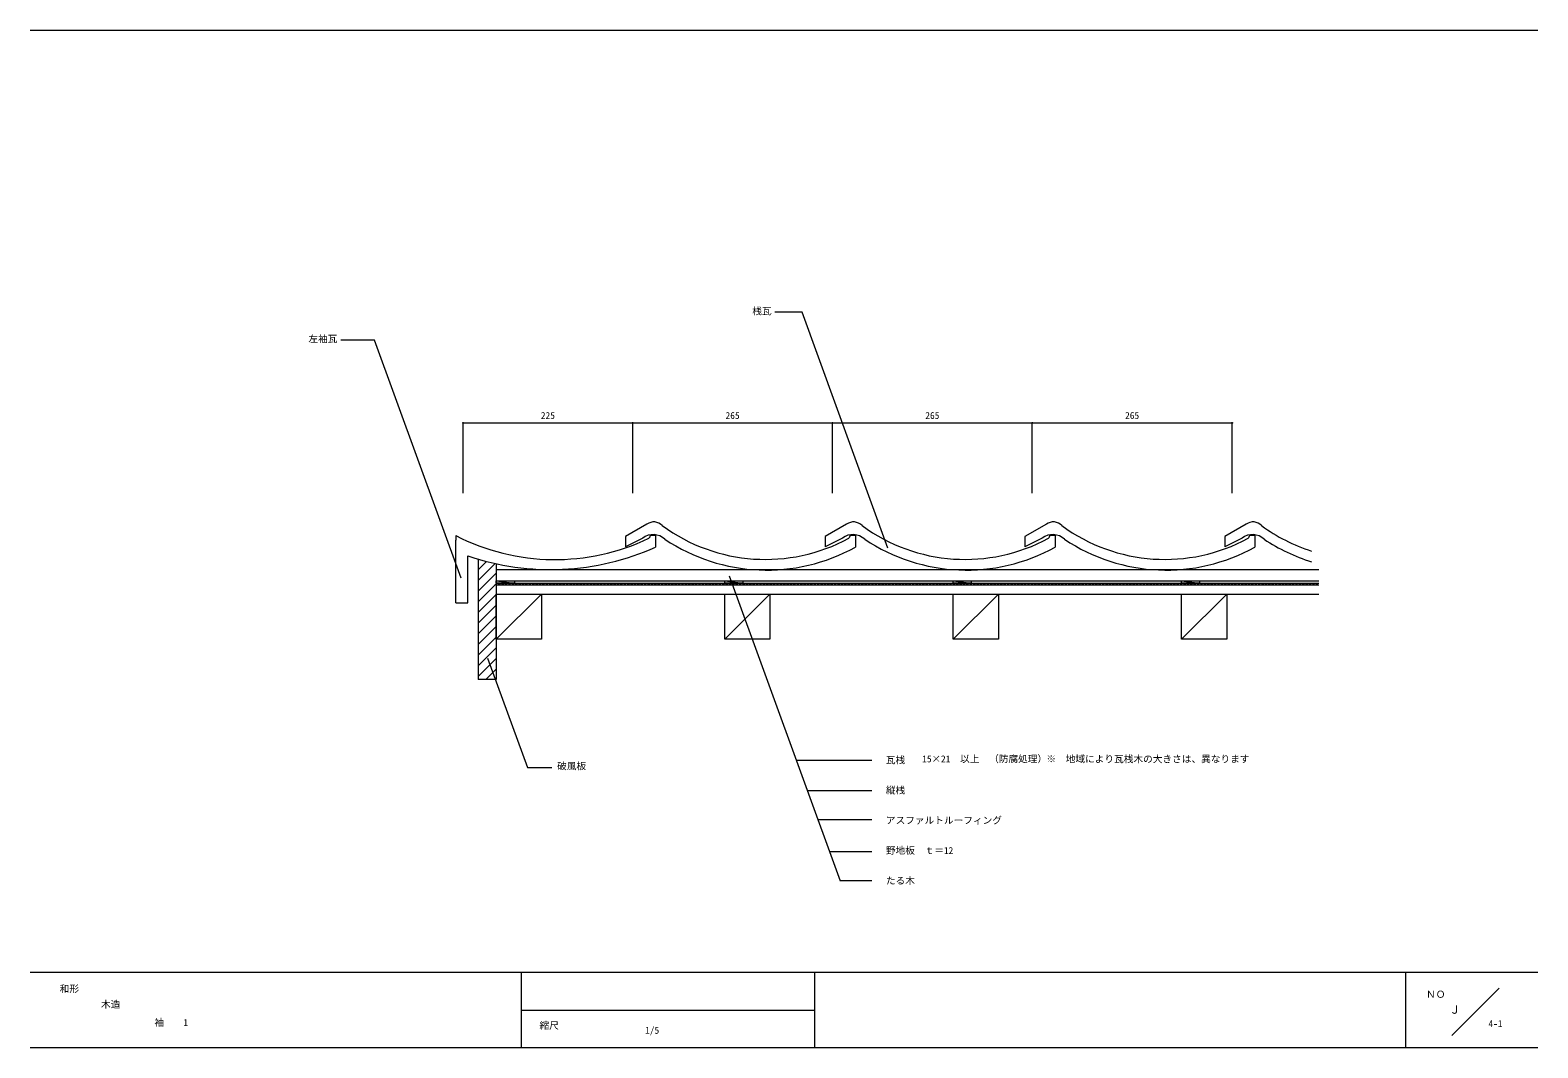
# Model space of a CAD drawing. Units: millimetres, scale not verified, with parts at other scales. Extents: x -203 to 197, y -138 to 132.
import ezdxf
from ezdxf.enums import TextEntityAlignment as Align

# ---------------------------------------------------------------- set-up
doc = ezdxf.new("R2010")
doc.units = ezdxf.units.MM
doc.header["$LTSCALE"] = 0.5
doc.header["$PDMODE"] = 32
doc.header["$PDSIZE"] = 0.25
doc.linetypes.add('DASHED1', pattern=[1.8, 1.2, -0.6])
for name, color, linetype, lineweight in [('0-0', 5, 'Continuous', 18), ('1-0', 3, 'Continuous', 18), ('1-1', 7, 'Continuous', 18), ('1-2', 7, 'Continuous', 18)]:
    doc.layers.add(name, color=color, linetype=linetype, lineweight=lineweight)
doc.styles.add('ＭＳ ゴシック', font='')
doc.styles.get('ＭＳ ゴシック').set_extended_font_data('MS Gothic')

msp = doc.modelspace()

# ---------------------------------------------------------------- linework, layer by layer
at = {"layer": '0-0'}
for p, q in [((-203.2432, 131.6351), (196.7568, 131.6351)), ((196.7568, -118.3649), (-203.2433, -118.3649)), ((-72.973, -118.3649), (-72.973, -138.3649)), ((4.8649, -118.3649), (4.8649, -138.3649)), ((161.7568, -138.3649), (161.7568, -118.3649)), ((186.4865, -122.5541), (173.9189, -135.1216)), ((-72.973, -128.3649), (4.8649, -128.3649)), ((196.7568, -138.3649), (-203.2432, -138.3649))]:
    msp.add_line(p, q, dxfattribs=at)
at = {"layer": '1-0'}
for p, q in [((-39.6338, 0.552), (-45.3055, -2.6729)), ((13.3662, 0.552), (7.6945, -2.6729)), ((66.3662, 0.5521), (60.6945, -2.6729)), ((-90.3054, -2.473), (-90.3054, -3.673)), ((-90.3054, -20.273), (-90.3054, -3.673)), ((-45.3055, -2.6729), (-45.3055, -5.4729)), ((-40.733, -3.1042), (-45.3055, -5.4729)), ((-37.3054, -2.3303), (-37.3054, -5.5115)), ((7.6945, -2.6729), (7.6945, -5.4729)), ((12.267, -3.1042), (7.6945, -5.4729)), ((14.3051, -2.3301), (15.6946, -2.3301)), ((15.6946, -2.3301), (15.6946, -5.5114)), ((15.6946, -2.3301), (15.6946, -5.5114)), ((60.6945, -2.6729), (60.6945, -5.4729)), ((65.267, -3.1042), (60.6945, -5.4729)), ((67.3051, -2.3301), (68.6946, -2.3301)), ((68.6946, -2.3301), (68.6946, -5.5114)), ((68.6946, -2.3301), (68.6946, -5.5114)), ((118.267, -3.1042), (113.6945, -5.4729)), ((120.3051, -2.3301), (121.6946, -2.3301)), ((121.6946, -2.3301), (121.6946, -5.5114)), ((121.6946, -2.3301), (121.6946, -5.5114)), ((-87.1054, -20.273), (-87.1054, -7.8537)), ((68.6946, -6.1147), (68.6946, -6.1534)), ((-90.3054, -20.273), (-87.1054, -20.273))]:
    msp.add_line(p, q, dxfattribs=at)
for points in [[(119.3662, 0.5521), (113.6945, -2.6729), (113.6945, -5.4729)], [(-38.6949, -2.3303), (-37.3054, -2.3303), (-37.3054, -5.5115)]]:
    msp.add_lwpolyline(points, dxfattribs=at)
for centre, radius, start, end in [((-37.7939, -1.8964), 3.0627, 42.69055, 126.92075), ((-8.1727, 37.492), 46.2741, 233.73811, 298.51938), ((15.2061, -1.8964), 3.0627, 42.69055, 126.92075), ((44.8273, 37.492), 46.2741, 233.73811, 298.51938), ((68.2061, -1.8964), 3.0627, 42.69055, 126.92075), ((97.8273, 37.492), 46.2741, 233.73811, 298.51938), ((121.206, -1.8964), 3.0627, 42.69055, 126.92075), ((150.9869, 37.9275), 46.7198, 233.89616, 252.20183), ((-63.9912, 48.9053), 57.7249, 242.88007, 295.5672), ((-37.9806, -6.8228), 4.6263, 47.12305, 126.50717), ((-39.7348, -2.3597), 1.0402, 309.08185, 1.61447), ((-7.8658, 36.9313), 48.5435, 236.25316, 299.03502), ((15.0193, -6.8228), 4.6263, 47.12305, 126.50717), ((13.2652, -2.3595), 1.0402, 309.08185, 1.61447), ((45.1342, 36.9313), 48.5435, 236.25316, 299.03502), ((68.0194, -6.8228), 4.6263, 47.12305, 126.50717), ((66.2653, -2.3595), 1.0402, 309.08185, 1.61447), ((98.1342, 36.9313), 48.5435, 236.25316, 299.03502), ((121.0193, -6.8228), 4.6263, 47.12305, 126.50717), ((119.2653, -2.3595), 1.0402, 309.08185, 1.61447), ((151.1342, 36.9313), 48.5435, 236.25316, 252.70956), ((-65.1772, 56.5046), 67.9914, 251.18492, 294.20052)]:
    msp.add_arc(centre, radius, start, end, dxfattribs=at)
at = {"layer": '1-1'}
for p, q in [((-84.3784, -8.7192), (-84.3784, -40.6495)), ((-84.3784, -11.5647), (-82.1484, -9.3347)), ((-84.3784, -14.3931), (-79.8664, -9.8811)), ((-79.5784, -9.9442), (-79.5784, -22.8298)), ((-79.5784, -11.473), (138.6333, -11.473)), ((-84.3784, -17.2215), (-79.5784, -12.4215)), ((-84.3784, -20.0499), (-79.5784, -15.2499)), ((-79.5784, -14.473), (138.6333, -14.473)), ((-79.5784, -14.473), (-74.7784, -15.073)), ((-79.5784, -15.073), (138.6333, -15.073)), ((-79.5784, -15.5688), (138.6333, -15.5688)), ((-18.9784, -14.473), (-14.1784, -15.073)), ((41.6216, -14.473), (46.4216, -15.073)), ((102.2216, -14.473), (107.0216, -15.073)), ((-84.3784, -22.8784), (-79.5784, -18.0784)), ((-79.5784, -17.9688), (138.6333, -17.9688)), ((-67.5784, -17.9688), (-79.5784, -29.9689)), ((-18.9784, -29.9689), (-6.9784, -17.9688)), ((41.6216, -29.9689), (53.6216, -17.9688)), ((102.2216, -29.9689), (114.2216, -17.9688)), ((-84.3784, -25.7068), (-79.5784, -20.9068)), ((-84.3784, -28.5352), (-79.5784, -23.7352)), ((-79.5784, -22.8298), (-79.5784, -40.6495)), ((-84.3784, -31.3637), (-79.5784, -26.5637)), ((-84.3784, -34.1921), (-79.5784, -29.3921)), ((-84.3784, -37.0205), (-79.5784, -32.2205)), ((-84.3784, -39.8489), (-79.5784, -35.0489)), ((-82.3505, -40.6495), (-79.5784, -37.8774)), ((-79.5784, -40.6495), (-84.3784, -40.6495))]:
    msp.add_line(p, q, dxfattribs=at)
at = {"layer": '1-1', "color": 3, "linetype": 'DASHED1'}
msp.add_line((-79.9706, -15.4131), (138.6333, -15.4131), dxfattribs=at)
at = {"layer": '1-1'}
for points in [[(-79.5784, -15.073), (-79.5784, -14.473), (-74.7784, -14.473), (-74.7784, -15.073)], [(-18.9784, -15.073), (-18.9784, -14.473), (-14.1784, -14.473), (-14.1784, -15.073)], [(41.6216, -15.073), (41.6216, -14.473), (46.4216, -14.473), (46.4216, -15.073)], [(102.2216, -15.073), (102.2216, -14.473), (107.0216, -14.473), (107.0216, -15.073)], [(-79.5784, -29.9689), (-79.5784, -17.9688), (-67.5784, -17.9688), (-67.5784, -29.9689)], [(-18.9784, -29.9689), (-18.9784, -17.9688), (-6.9784, -17.9688), (-6.9784, -29.9689)], [(41.6216, -29.9689), (41.6216, -17.9688), (53.6216, -17.9688), (53.6216, -29.9689)], [(102.2216, -29.9689), (102.2216, -17.9688), (114.2216, -17.9688), (114.2216, -29.9689)]]:
    msp.add_lwpolyline(points, close=True, dxfattribs=at)
at = {"layer": '1-2'}
for p, q in [((1.5333, 56.8206), (-5.6757, 56.8206)), ((24.3243, -5.7973), (1.5333, 56.8206)), ((-111.8831, 49.4048), (-120.8108, 49.4048)), ((-88.903, -13.7326), (-111.8831, 49.4048)), ((-88.3784, 27.4459), (-43.3784, 27.4459)), ((-88.3784, 8.7973), (-88.3784, 27.4459)), ((115.6216, 8.7973), (115.6216, 27.4459)), ((-17.7862, -13.1768), (11.6449, -94.0379)), ((-81.8919, -34.9865), (-71.3246, -64.0199)), ((20.0981, -62.1064), (0.0227, -62.1064)), ((-71.3246, -64.0199), (-64.8649, -64.0199)), ((20.0981, -70.1832), (2.9625, -70.1832)), ((20.0981, -77.8843), (5.7654, -77.8843)), ((20.0981, -86.3368), (8.8419, -86.3368)), ((20.0981, -94.0379), (11.6449, -94.0379))]:
    msp.add_line(p, q, dxfattribs=at)
for points in [[(-43.3784, 8.7973), (-43.3784, 27.4459), (9.6216, 27.4459)], [(9.6216, 8.7973), (9.6216, 27.4459), (62.6216, 27.4459)], [(62.6216, 8.7973), (62.6216, 27.4459), (115.6216, 27.4459)]]:
    msp.add_lwpolyline(points, dxfattribs=at)
for p in [(-88.3784, 27.4459), (-43.3784, 27.4459), (9.6216, 27.4459), (62.6216, 27.4459), (115.6216, 27.4459)]:
    msp.add_point(p, dxfattribs=at)

# ---------------------------------------------------------------- texts
at = {"layer": '0-0', "color": 7, "style": 'ＭＳ ゴシック'}
for s, height, p in [('和形', 1.833, (-195.4054, -124.1757)), ('ＮＯ', 1.833, (167.1021, -125.6345)), ('木造', 1.833, (-184.4438, -128.2884)), ('Ｊ', 2.199, (173.238, -129.9766)), ('縮尺', 1.833, (-68.1081, -133.9054))]:
    msp.add_text(s, height=height, dxfattribs=at).set_placement(p, align=Align.BOTTOM_LEFT)
at = {"layer": '1-0', "color": 7, "style": 'ＭＳ ゴシック'}
for s, p in [('15×21\u3000以上\u3000（防腐処理）', (33.4229, -63.1615)), ('※\u3000地域により瓦桟木の大きさは、異なります', (66.3636, -63.202)), ('1/5', (-40.0932, -135.1819))]:
    msp.add_text(s, height=1.833, dxfattribs=at).set_placement(p, align=Align.BOTTOM_LEFT)
at = {"layer": '1-2', "style": 'ＭＳ ゴシック'}
for s, p in [('桟瓦', (-11.655, 55.6302)), ('左袖瓦', (-129.4198, 48.2672)), ('225', (-67.7534, 27.9459)), ('265', (-18.7534, 27.9459)), ('265', (34.2466, 27.9459)), ('265', (87.2466, 27.9459)), ('破風板', (-63.4311, -65.0655)), ('瓦桟', (23.7874, -63.469)), ('縦桟', (23.7874, -71.469)), ('アスファルトルーフィング', (23.7874, -79.469)), ('野地板\u3000ｔ＝12', (23.7874, -87.469)), ('たる木', (23.7874, -95.469)), ('袖\u3000\u30001', (-170.2781, -133.1048)), ('4-1', (183.6534, -133.4233))]:
    msp.add_text(s, height=1.833, dxfattribs=at).set_placement(p, align=Align.BOTTOM_LEFT)

doc.saveas('drawing.dxf')
